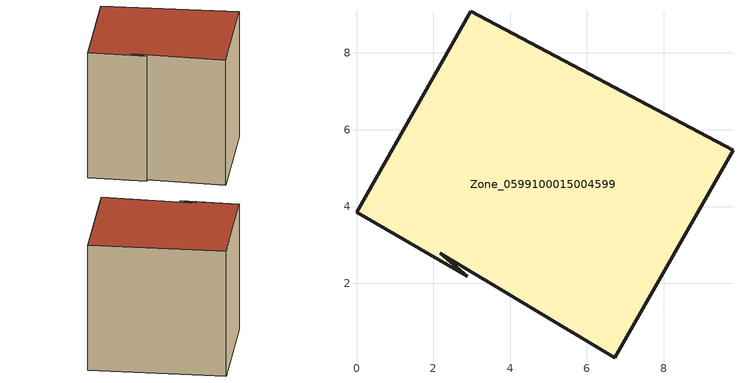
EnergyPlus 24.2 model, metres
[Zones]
Zone_0599100015004599
 floor ground (C_G): 6.72,0.06 2.19,2.78 2.88,2.19 0,3.85 2.98,9.09 9.8,5.47 z0.71
 wall outside (C_F): 2.98,9.09 0,3.85 2.88,2.19 2.19,2.78 6.72,0.06 9.8,5.47 2.98,9.09 z0.71:8.4
 roof outside (C_R): 2.19,2.78 6.72,0.06 9.8,5.47 2.98,9.09 0,3.85 2.88,2.19 z8.4
[BUILDING]
Pand.0599100015004599: North Axis=0; Terrain=City; Loads Convergence Tolerance Value=0.04; Temperature Convergence Tolerance Value=0.4; Solar Distribution=FullExterior; Maximum Number of Warmup Days=25; Minimum Number of Warmup Days=1
[Site:Location]
Rotterdam.The.Hague.AP_ZH_NLD Design_Conditions: Latitude=51.96; Longitude=4.45; Time Zone=1; Elevation=-4.5
[SITE:GROUNDTEMPERATURE:BUILDINGSURFACE]
18, 18, 18, 18, 18, 18, 18, 18, 18, 18, 18, 18
[MATERIAL] Thermal Absorptance=0.9; Solar Absorptance=0.7; Visible Absorptance=0.7
Name | Roughness | Thickness | Conductivity | Density | Specific Heat
G.TI.1946-1964 | MediumSmooth | 0.15 | 1 | 540 | 1210
F.TI.1946-1964 | Rough | 0.3 | 0.857143 | 1920 | 840
R.TI.1946-1964 | MediumRough | 0.2 | 0.277778 | 1500 | 1000
[CONSTRUCTION]
C_G: G.TI.1946-1964
C_F: F.TI.1946-1964
C_R: R.TI.1946-1964
[ZONE]
Zone_0599100015004599: Type=1; Multiplier=1; Ceiling Height=Autocalculate; Volume=Autocalculate; Floor Area=autocalculate; Part of Total Floor Area=Yes
[ZONEINFILTRATION:DESIGNFLOWRATE]
Infil_Zone_0599100015004599: Zone or ZoneList or Space or SpaceList=Zone_0599100015004599; Schedule=AlwaysOn; Design Flow Rate Calculation Method=Flow/Area; Flow Rate per Floor Area=0.003; Constant Term Coefficient=1; Temperature Term Coefficient=0; Velocity Term Coefficient=0; Velocity Squared Term Coefficient=0
[HVACTEMPLATE:ZONE:IDEALLOADSAIRSYSTEM]
Zone_0599100015004599: Maximum Heating Supply Air Temperature=50; Minimum Cooling Supply Air Temperature=13; Maximum Heating Supply Air Humidity Ratio=0.0156; Minimum Cooling Supply Air Humidity Ratio=0.0077; Heating Limit=NoLimit; Cooling Limit=NoLimit; Dehumidification Control Type=ConstantSensibleHeatRatio; Cooling Sensible Heat Ratio=0.7; Dehumidification Setpoint=60; Humidification Control Type=None; Humidification Setpoint=30; Outdoor Air Method=None; Outdoor Air Flow Rate per Person=0.00944; Outdoor Air Flow Rate per Zone Floor Area=0; Outdoor Air Flow Rate per Zone=0; Demand Controlled Ventilation Type=None; Outdoor Air Economizer Type=NoEconomizer; Heat Recovery Type=None; Sensible Heat Recovery Effectiveness=0.7; Latent Heat Recovery Effectiveness=0.65
[ZONECONTROL:THERMOSTAT]
ThermostatControl_Zone_0599100015004599: Zone or ZoneList=Zone_0599100015004599; Control Type Schedule=DualSetpointControlType; Control 1=Thermostat_Zone_0599100015004599; Temperature Difference Between Cutout And Setpoint=0
[THERMOSTATSETPOINT:DUALSETPOINT]
Thermostat_Zone_0599100015004599: Heating Setpoint Temperature Schedule=HeatingSetpoint_Zone_0599100015004599; Cooling Setpoint Temperature Schedule=CoolingSetpoint_Zone_0599100015004599
[SCHEDULE:COMPACT]
HeatingSetpoint_Zone_0599100015004599: Through: 12/31, For: AllDays, Until: 24:00, 21
CoolingSetpoint_Zone_0599100015004599: Through: 12/31, For: AllDays, Until: 24:00, 24
DualSetpointControlType: Through: 12/31, For: AllDays, Until: 24:00, 4
AlwaysOn: Through: 12/31, For: AllDays, Until: 24:00, 1
